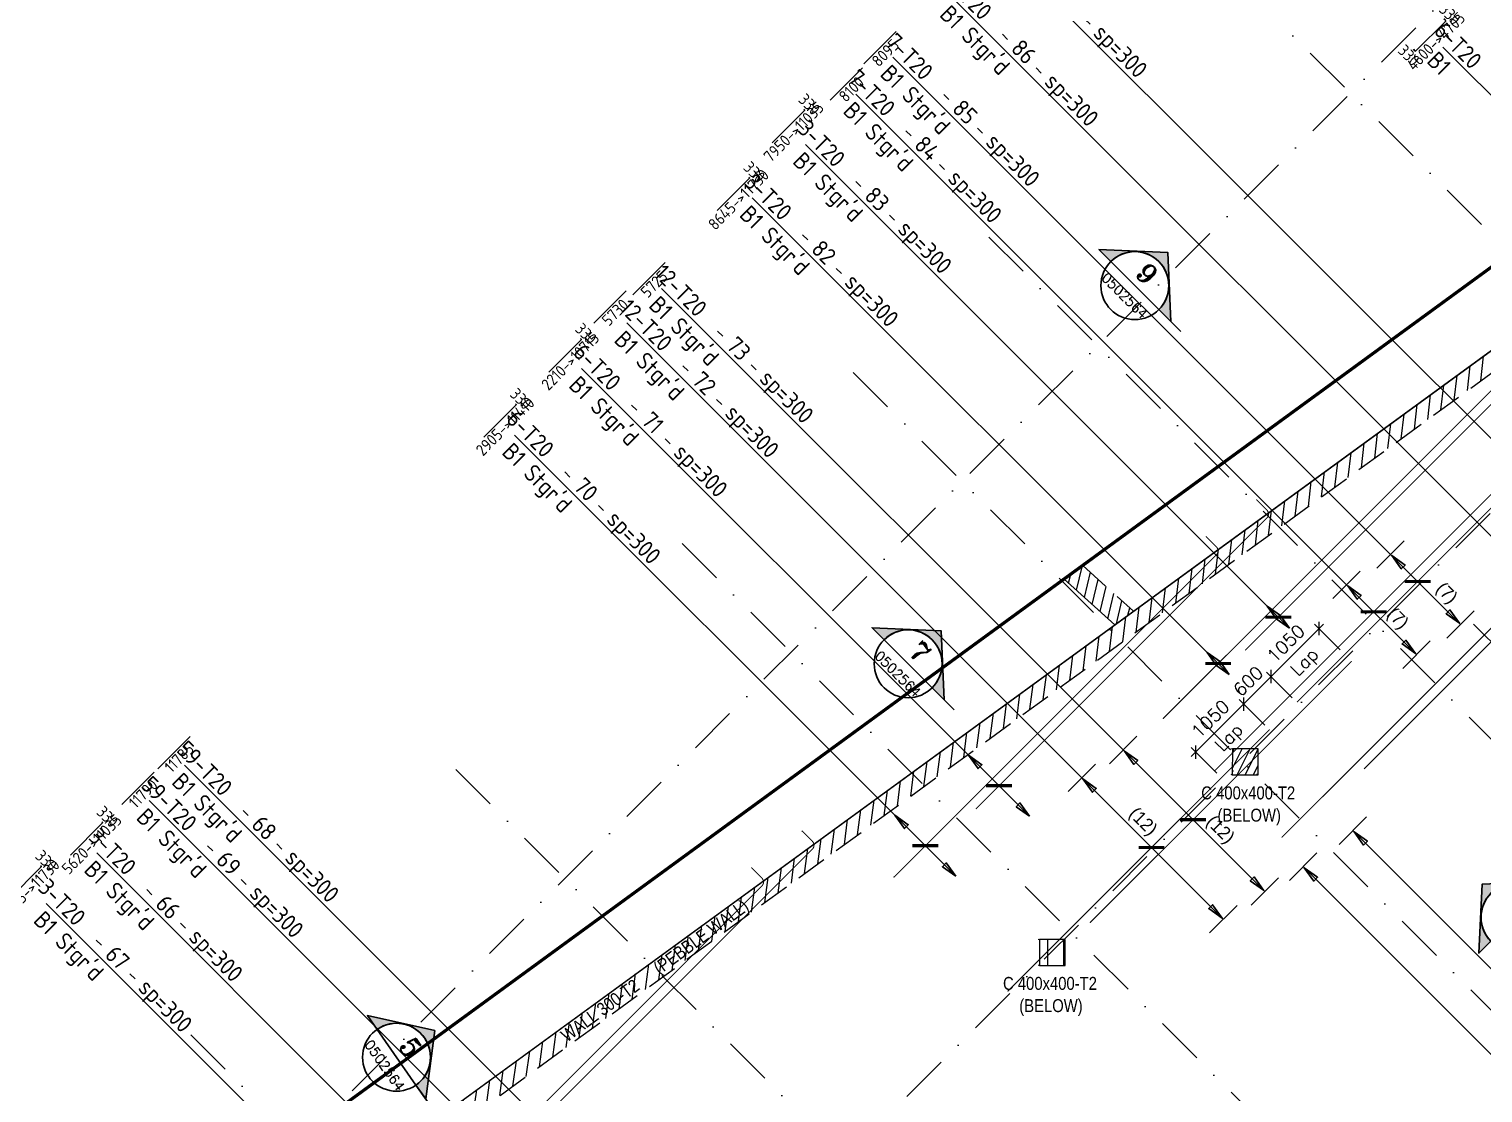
# Model space of a CAD drawing. Extents: x 660761725 to 1323371458, y 2734871439 to 5470067957.
# Drawn here: x 661325178 to 661347656, y 2735068390 to 2735084846 of the extents above; entities that cross this region are included whole.
import ezdxf
from ezdxf.enums import TextEntityAlignment as Align

# ---------------------------------------------------------------- set-up
doc = ezdxf.new("R2010")
doc.units = 0
for name, pattern in [('AXES', [1.95, 1.2, -0.25, 0.25, -0.25]), ('CENTER2', [28.575000000000003, 19.05, -3.175, 3.175, -3.175]), ('Hidden', [714.375, 476.25, -238.125]), ('sbp_axis_short', [10, 5, -2.5, 0, -2.5])]:
    doc.linetypes.add(name, pattern=pattern)
doc.layers.add('A-DETL', color=5, linetype='Continuous', lineweight=9, true_color=0x0000ff)
for name, color, linetype, lineweight in [('A-FLOR-PATT', 7, 'Continuous', 15), ('A-ROOF', 7, 'Continuous', 15), ('A-WALL', 7, 'Continuous', 15), ('A-WALL-IDEN', 7, 'Continuous', 9), ('S-COLS-IDEN', 7, 'Continuous', 9), ('S-GRID', 7, 'Continuous', 9), ('S-MATCH LNE', 5, 'CENTER2', 40)]:
    doc.layers.add(name, color=color, linetype=linetype, lineweight=lineweight)
for name, color, linetype in [('S-AXIS', 20, 'AXES'), ('S-RBAR-T16', 201, 'Continuous'), ('S-RBAR-T20', 10, 'Continuous'), ('S-RDIMO', 8, 'Continuous'), ('S-RSYMB', 7, 'Continuous'), ('S-SCEL-INDT', 222, 'Continuous'), ('S-SIMPLETEXT', 7, 'Continuous'), ('S-TXT', 3, 'Continuous')]:
    doc.layers.add(name, color=color, linetype=linetype)
doc.styles.add('Arial Narrow_1', font='ARIALN.TTF', dxfattribs={"height": 199.9999999999998})
doc.styles.add('ARMACAD', font='isocp.shx')
doc.styles.add('ROMANS', font='romans.shx')
doc.styles.add('ROMANT', font='romant')
doc.dimstyles.new('S-DIMI-100', dxfattribs={"dimscale": 100, "dimtxt": 2, "dimasz": 1.5, "dimexe": 1, "dimexo": 1, "dimgap": 1, "dimtad": 1, "dimdec": 0, "dimzin": 12, "dimdsep": 46, "dimtxsty": 'ROMANS', "dimblk": 'ARCHTICK', "dimcen": 0.09, "dimdle": 1, "dimclrd": 8, "dimclre": 8, "dimclrt": 4, "dimadec": 0, "dimazin": 3, "dimtfac": 1, "dimtdec": 0, "dimtix": 1, "dimtmove": 1, "dimatfit": 3, "dimtolj": 1, "dimtzin": 0, "dimarcsym": 0})
pattern_1 = [(74.99999999999999, (0, 0), (-153.3407249233896, 41.08752341002518), [])]

# ---------------------------------------------------------------- blocks, each defined once
blk = doc.blocks.new('I am… All Range.')
at = {"layer": 'S-GRID', "color": 8, "linetype": 'sbp_axis_short', "lineweight": 13, "ltscale": 150}
for p, q in [((662613679.1571203, 2734523360.248725), (662679782.7279356, 2734589463.81954)), ((662618010.1861551, 2734519029.21969), (662684113.7569702, 2734585132.790505)), ((662668795.4927062, 2734581840.855805), (662691337.8698875, 2734559298.478624)), ((662664888.7277402, 2734577934.090839), (662687431.1831487, 2734555391.635431)), ((662662792.38458, 2734575837.747679), (662685335.3221155, 2734553295.930852)), ((662660147.2208296, 2734573192.583929), (662682689.8586049, 2734550649.946153)), ((662656650.5753036, 2734569695.938403), (662679193.2130787, 2734547153.300627)), ((662652549.4973798, 2734565594.860479), (662675093.4908426, 2734543051.956323))]:
    blk.add_line(p, q, dxfattribs=at)
blk = doc.blocks.new('*U1143')
at = {"layer": 'S-SCEL-INDT'}
h = blk.add_hatch(color=256, dxfattribs=at)
edge = h.paths.add_edge_path()
edge.add_line((7.000001906104444, 2.263283386128023e-05), (10.50000190576247, 3.394924715394154e-05))
edge.add_line((10.50000190576247, 3.394924715394154e-05), (-2.921335544670001e-05, 9.624999999075953))
edge.add_line((-2.921335544670001e-05, 9.624999999075953), (-10.49999809220753, -3.394923260202631e-05))
edge.add_line((-10.49999809220753, -3.394923260202631e-05), (-6.999998092549504, -2.263281203340739e-05))
edge.add_arc((1.90677747013979e-06, 1.091277068709939e-11), 6.999999999363562, 0.00018525217620890544, 180.0001852521762, ccw=False)
at = {"layer": 'S-SCEL-INDT', "color": 2, "linetype": 'Continuous'}
blk.add_line((-6.999999999228748, 4.272327350918204e-05), (6.999999999228748, -4.272327350918204e-05), dxfattribs=at)
at = {"layer": 'S-SCEL-INDT'}
blk.add_line((13.40845287412958, 4.901550710201263e-05), (7.000001906104444, 2.263283386128023e-05), dxfattribs=at)
blk.add_lwpolyline([(7.000001906104444, 2.263283386128023e-05), (10.50000190576247, 3.394924715394154e-05), (-2.921335544670001e-05, 9.624999999075953), (-10.49999809220753, -3.394923260202631e-05), (-6.999998092549504, -2.263281203340739e-05, -0.9999999999999999)], format="xyb", close=True, dxfattribs=at)
for centre, radius in [((0, 0), 6.999999999370188), ((0, -1.906788384076208e-06), 6.99999999936)]:
    blk.add_circle(centre, radius, dxfattribs=at)
at = {"layer": 'S-SCEL-INDT', "linetype": 'Continuous', "style": 'ROMANT', "flags": 8}
for rotation, p in [(359.9998251523294, (-9.533905540592968e-07, 3.499999999687137)), (0.0001748476705820678, (9.533905540592968e-07, 3.499943417606119))]:
    blk.add_attdef('01', text='', height=4, rotation=rotation, dxfattribs=at).set_placement(p, align=Align.MIDDLE_CENTER)
at = {"layer": 'S-SCEL-INDT', "color": 3, "linetype": 'Continuous', "style": 'ROMANS', "flags": 8}
for rotation, p in [(359.9998251523294, (0, -2.974065839854546)), (0.0001748476705820678, (0, -2.97412474701559))]:
    blk.add_attdef('-', text='', height=2, rotation=rotation, dxfattribs=at).set_placement(p, align=Align.MIDDLE_CENTER)
blk = doc.blocks.new('*U1141')
at = {"layer": 'S-SCEL-INDT'}
blk.add_line((-1.598034076772778e-05, -9.017526509425661), (-4.236298395894313e-05, 0), dxfattribs=at)
blk.add_lwpolyline([(-1.598034251388655e-05, -9.017526509426535), (-2.729673832266011e-05, -5.517526509764139), (8.74998401881464, -9.017498218424205), (-1.598034251388655e-05, -9.017526509426535)], dxfattribs=at)
blk.add_solid([(8.749984018815223, -9.017498218424496), (-1.598034076772778e-05, -9.017526509423043), (4.374978361036412, -7.267512364094754), (-2.729674239717861e-05, -5.517526509763265)], dxfattribs=at)
blk = doc.blocks.new('I am… Limitless.')
at = {"layer": 'S-SCEL-INDT', "xscale": 75.00000000000088, "yscale": 75.00000000000088, "zscale": 75.00000000000088, "rotation": 45.05050549450826}
blk.add_blockref('*U1141', (662385171.0193509, 2734571946.78898), dxfattribs=at)
at = {"layer": 'S-TXT', "color": 134}
ref = blk.add_blockref('*U1143', (662379935.8578038, 2734577182.791671), dxfattribs=dict(at, xscale=75.00000000000004, yscale=75.00000000000004, zscale=75.00000000000004, rotation=314.9998012006552))
ref.add_attrib('-', '0502564', dxfattribs={"layer": 'S-SCEL-INDT', "color": 3, "linetype": 'Continuous', "height": 150, "rotation": 314.9999734367988, "style": 'ROMANS'}).set_placement((662379778.1304733, 2734577025.065435), align=Align.MIDDLE_CENTER)
ref.add_attrib('01', '9', dxfattribs={"layer": 'S-SCEL-INDT', "linetype": 'Continuous', "height": 300.0000000000001, "rotation": 314.9999734367988, "style": 'ROMANT'}).set_placement((662380121.4710279, 2734577368.403505), align=Align.MIDDLE_CENTER)
ref = blk.add_blockref('*U1143', (662376430.3673108, 2734571333.420897), dxfattribs=dict(at, xscale=75.00000000000004, yscale=75.00000000000004, zscale=75.00000000000004, rotation=314.9491280640432))
ref.add_attrib('-', '0502564', dxfattribs={"layer": 'S-SCEL-INDT', "color": 3, "linetype": 'Continuous', "height": 150, "rotation": 314.949299896813, "style": 'ROMANS'}).set_placement((662376272.5005469, 2734571175.834219), align=Align.MIDDLE_CENTER)
ref.add_attrib('01', '7', dxfattribs={"layer": 'S-SCEL-INDT', "linetype": 'Continuous', "height": 300.0000000000001, "rotation": 314.949299896813, "style": 'ROMANT'}).set_placement((662376616.14462, 2734571518.8685), align=Align.MIDDLE_CENTER)
ref = blk.add_blockref('*U1143', (662385813.3527745, 2734567411.659418), dxfattribs=dict(at, xscale=75.00000000000001, yscale=75.00000000000001, zscale=75.00000000000001, rotation=44.94966640259396))
ref.add_attrib('-', '0502564', dxfattribs={"layer": 'S-SCEL-INDT', "color": 3, "linetype": 'Continuous', "height": 150, "rotation": 44.94984142316793, "style": 'ROMANS'}).set_placement((662385970.940936, 2734567253.794135), align=Align.MIDDLE_CENTER)
ref.add_attrib('01', '6', dxfattribs={"layer": 'S-SCEL-INDT', "linetype": 'Continuous', "height": 300.0000000000001, "rotation": 44.94984142316793, "style": 'ROMANT'}).set_placement((662385627.9034256, 2734567597.434984), align=Align.MIDDLE_CENTER)
ref = blk.add_blockref('*U1143', (662368520.6147155, 2734565246.78983), dxfattribs=dict(at, xscale=75.00000000000003, yscale=75.00000000000003, zscale=75.00000000000003, rotation=304.9491279412351))
ref.add_attrib('-', '0502564', dxfattribs={"layer": 'S-SCEL-INDT', "color": 3, "linetype": 'Continuous', "height": 150, "rotation": 304.9492993235597, "style": 'ROMANS'}).set_placement((662368337.7816628, 2734565119.010525), align=Align.MIDDLE_CENTER)
ref.add_attrib('01', '5', dxfattribs={"layer": 'S-SCEL-INDT', "linetype": 'Continuous', "height": 300.0000000000001, "rotation": 304.9492993235597, "style": 'ROMANT'}).set_placement((662368735.7722884, 2734565397.160176), align=Align.MIDDLE_CENTER)
blk = doc.blocks.new('I am… Atomic.')
at = {"layer": 'A-FLOR-PATT', "transparency": 33554600}
h = blk.add_hatch(dxfattribs=at)
h.set_pattern_fill('ANSI31', color=8, scale=50, angle=30, style=0)
h.set_pattern_definition(pattern_1)
edge = h.paths.add_edge_path()
edge.add_line((662389967.6433319, 2734579123.010657), (662390007.8012236, 2734579503.468677))
edge.add_line((662342114.705975, 2734544592.546931), (662390007.8012234, 2734579503.468677))
edge.add_line((662363195.8073889, 2734559608.047176), (662389967.7690635, 2734579123.040917))
edge.add_line((662362417.6524743, 2734559040.823584), (662363719.8899552, 2734559990.06879))
edge.add_line((662346720.4841449, 2734547598.623516), (662362783.6519626, 2734559307.613063))
edge.add_line((662345821.5310795, 2734546943.346041), (662347578.010761, 2734548223.703842))
edge.add_line((662342292.6126368, 2734544370.997322), (662346307.4227723, 2734547297.529027))
edge.add_line((662325865.2845687, 2734528370.671522), (662342114.6925843, 2734544592.5523))
edge.add_line((662340490.7204528, 2734542572.157625), (662342149.9785906, 2734544228.604904))
edge.add_line((662339422.0417168, 2734541505.28928), (662341320.3495216, 2734543400.381265))
edge.add_line((662336597.6306283, 2734538685.662872), (662340136.8031961, 2734542218.839921))
edge.add_line((662332705.8949801, 2734534800.520002), (662336243.7133716, 2734538332.345168))
edge.add_line((662332253.0745114, 2734534348.466631), (662332782.9359009, 2734534877.430412))
edge.add_line((662326312.3910785, 2734528417.846987), (662332351.9776915, 2734534447.202265))
edge.add_line((662325865.2845687, 2734528370.671522), (662326312.3910785, 2734528417.846987))
h = blk.add_hatch(dxfattribs=at)
h.set_pattern_fill('ANSI31', color=8, scale=50, angle=30, style=0)
h.set_pattern_definition(pattern_1)
edge = h.paths.add_edge_path()
edge.add_line((662389967.6433319, 2734579123.010657), (662390007.8012236, 2734579503.468677))
edge.add_line((662390178.8400514, 2734578972.951882), (662393574.2351673, 2734576558.543434))
edge.add_line((662390389.9110394, 2734578822.862847), (662389967.7690635, 2734579123.040917))
edge.add_line((662401600.1085552, 2734571260.373601), (662390007.8012234, 2734579503.468677))
edge.add_line((662401045.2346829, 2734570742.112331), (662400996.5411683, 2734571280.666277))
edge.add_line((662400996.5411683, 2734571280.666277), (662391834.41239, 2734577795.702194))
edge.add_line((662401631.7932035, 2734570909.939), (662401600.1085552, 2734571260.373601))
edge.add_line((662398386.0115408, 2734568087.393885), (662401045.2346829, 2734570742.112331))
edge.add_line((662378065.801715, 2734545768.423274), (662383150.2610395, 2734551353.010825))
edge.add_line((662383150.2610395, 2734551353.010825), (662388234.7203641, 2734556937.598375))
edge.add_line((662388234.7203641, 2734556937.598375), (662393319.1796887, 2734562522.185926))
edge.add_line((662393319.1796887, 2734562522.185926), (662398403.6390133, 2734568106.773477))
edge.add_line((662377177.0145457, 2734544792.211362), (662378389.7704264, 2734546124.258873))
edge.add_line((662345219.5168241, 2734509691.243385), (662350637.7770958, 2734515642.46591))
edge.add_line((662350637.7770958, 2734515642.46591), (662356056.0373675, 2734521593.688435))
edge.add_line((662356056.0373675, 2734521593.688435), (662361474.2976393, 2734527544.91096))
edge.add_line((662361474.2976393, 2734527544.91096), (662366892.5579109, 2734533496.133485))
edge.add_line((662366892.5579109, 2734533496.133485), (662372310.8181826, 2734539447.35601))
edge.add_line((662372310.8181826, 2734539447.35601), (662377729.0784543, 2734545398.578536))
edge.add_line((662345267.5598451, 2734509156.384884), (662400082.3408674, 2734569362.972085))
edge.add_line((662401418.6805061, 2734570690.601139), (662400941.3227103, 2734570214.051982))
edge.add_line((662400082.3408674, 2734569362.972085), (662401631.7932035, 2734570909.939))
h = blk.add_hatch(dxfattribs=at)
h.set_pattern_fill('ANSI31', color=8, scale=50, angle=30, style=0)
h.set_pattern_definition(pattern_1)
h.paths.add_polyline_path([(662379129.8428366, 2734572854.771638), (662378841.1105785, 2734572643.884321), (662379625.867961, 2734571935.721013), (662379914.8579589, 2734572146.375746)])
h.paths.add_polyline_path([(662407967.0689715, 2734567385.984937), (662407536.2223183, 2734567816.83159), (662398987.1276885, 2734559064.274018), (662393889.4056096, 2734562560.874372), (662393685.5193458, 2734562336.933021), (662399210.0475222, 2734558547.58027)])
h = blk.add_hatch(dxfattribs=at)
h.set_pattern_fill('ANSI31', color=8, scale=50, angle=30, style=0)
h.set_pattern_definition(pattern_1)
h.paths.add_polyline_path([(662381442.8641039, 2734569616.575857), (662381842.4606918, 2734569616.567864), (662381842.791717, 2734570016.503155), (662381443.1951292, 2734570016.511147)])
h = blk.add_hatch(dxfattribs=at)
h.set_pattern_fill('ANSI31', color=8, scale=50, angle=30, style=0)
h.set_pattern_definition(pattern_1)
edge = h.paths.add_edge_path()
edge.add_line((662345468.2720397, 2734510142.524049), (662345661.1307589, 2734509588.669044))
edge.add_line((662345219.5168241, 2734509691.243385), (662350637.7770958, 2734515642.46591))
edge.add_line((662350637.7770958, 2734515642.46591), (662356056.0373675, 2734521593.688435))
edge.add_line((662356056.0373675, 2734521593.688435), (662361474.2976393, 2734527544.91096))
edge.add_line((662361474.2976393, 2734527544.91096), (662366892.5579109, 2734533496.133485))
edge.add_line((662366892.5579109, 2734533496.133485), (662372310.8181826, 2734539447.35601))
edge.add_line((662372310.8181826, 2734539447.35601), (662377729.0784543, 2734545398.578536))
edge.add_line((662345267.5598451, 2734509156.384884), (662400082.3408674, 2734569362.972085))
h = blk.add_hatch(dxfattribs=at)
h.set_pattern_fill('ANSI31', color=8, scale=50, angle=30, style=0)
h.set_pattern_definition(pattern_1)
h.paths.add_polyline_path([(662378460.1288279, 2734567065.823874), (662378459.7978027, 2734566665.888583), (662378859.3943906, 2734566665.880591), (662378859.7254158, 2734567065.815882)])
at = {"layer": 'A-DETL', "color": 8, "linetype": 'Hidden', "lineweight": 9}
for p, q in [((662363195.8073889, 2734559608.047176), (662389967.7690635, 2734579123.040917)), ((662381422.2493757, 2734570024.903233), (662381443.1951292, 2734570016.511147)), ((662381443.1951292, 2734570016.511147), (662381442.8641039, 2734569616.575857)), ((662381842.791717, 2734570016.503155), (662381443.1951292, 2734570016.511147)), ((662381822.6531885, 2734570024.57182), (662381842.6680161, 2734570016.552717)), ((662381842.4606918, 2734569616.567864), (662381842.791717, 2734570016.503155)), ((662381422.2413744, 2734569624.83852), (662381442.8641039, 2734569616.575857)), ((662381442.8641039, 2734569616.575857), (662381842.4606918, 2734569616.567864)), ((662381842.3369907, 2734569616.617426), (662381822.6451871, 2734569624.507107)), ((662378439.1819066, 2734567074.216427), (662378460.1288279, 2734567065.823874)), ((662378460.1288279, 2734567065.823874), (662378459.7978027, 2734566665.888583)), ((662378859.7254158, 2734567065.815882), (662378460.1288279, 2734567065.823874)), ((662378839.5857193, 2734567073.885015), (662378859.6017148, 2734567065.865444)), ((662378859.3943906, 2734566665.880591), (662378859.7254158, 2734567065.815882)), ((662378439.1739053, 2734566674.151714), (662378459.7978027, 2734566665.888583)), ((662378459.7978027, 2734566665.888583), (662378859.3943906, 2734566665.880591)), ((662378859.2706895, 2734566665.930153), (662378839.577718, 2734566673.820302))]:
    blk.add_line(p, q, dxfattribs=at)
blk.add_lwpolyline([(662379129.8428367, 2734572854.771638), (662379916.0189761, 2734572145.328047)], dxfattribs=at)
at = {"layer": 'A-ROOF', "color": 8, "lineweight": 13}
blk.add_line((662389680.6962347, 2734579264.969228), (662342118.9841868, 2734544586.677794), dxfattribs=at)
blk.add_lwpolyline([(662378841.1105785, 2734572643.884321), (662379627.0622216, 2734571934.643315)], dxfattribs=at)
at = {"layer": 'A-WALL', "color": 8, "lineweight": 13}
blk.add_line((662342114.705975, 2734544592.546931), (662390007.8012234, 2734579503.468677), dxfattribs=at)
at = {"layer": 'S-MATCH LNE', "ltscale": 50, "const_width": 50}
blk.add_lwpolyline([(662361713.0110677, 2734560133.682059), (662392634.5624754, 2734582718.491432)], dxfattribs=at)
at = {"layer": 'A-WALL-IDEN', "color": 8, "char_height": 199.9999999999998, "attachment_point": 1, "rotation": 36.14403968270574, "style": 'Arial Narrow_1'}
for s, insert, width in [('(PEBBLE WALL)', (662372469.3055375, 2734566678.929477), 2172.573124999998), ('WALL 300-T2', (662371038.5689262, 2734565633.932956), 1771.729374999998)]:
    blk.add_mtext(s, dxfattribs=dict(at, insert=insert, width=width))
at = {"layer": 'S-COLS-IDEN', "color": 8, "char_height": 199.9999999999998, "attachment_point": 1, "style": 'Arial Narrow_1'}
for s, insert, width in [('C 400x400-T2', (662380962.8355833, 2734569435.807543), 1819.830624999998), ('(BELOW)', (662381214.18975, 2734569091.84921), 1218.564999999999), ('C 400x400-T2', (662377897.7280073, 2734566489.223883), 1819.830624999998), ('(BELOW)', (662378149.082174, 2734566145.265549), 1218.564999999999)]:
    blk.add_mtext(s, dxfattribs=dict(at, insert=insert, width=width))
blk = doc.blocks.new('_ARCHTICK')
at = {"color": 0, "linetype": 'ByBlock', "const_width": 0.15}
blk.add_lwpolyline([(-0.5, -0.5), (0.5, 0.5)], dxfattribs=at)
blk = doc.blocks.new('*D187')
at = {"layer": 'S-RBAR-T16', "color": 8, "lineweight": -2, "transparency": 16777216}
for p, q in [((661345193.4415978, 2735075642.791942), (661344309.5578977, 2735074758.908689)), ((661345449.8184289, 2735075244.993589), (661345052.0202414, 2735075642.791978)), ((661344707.3563089, 2735074502.531469), (661344309.5579334, 2735074900.330046))]:
    blk.add_line(p, q, dxfattribs=at)
at = {"layer": 'S-RBAR-T16', "color": 8, "lineweight": -2, "transparency": 16777216, "xscale": 150, "yscale": 150, "zscale": 150}
for p, rotation in [((661345122.7309016, 2735075572.081282), 44.99998551098074), ((661344380.2685937, 2735074829.619349), 224.9999855109808)]:
    blk.add_blockref('_ARCHTICK', p, dxfattribs=dict(at, rotation=rotation))
at = {"layer": 'S-RBAR-T16', "color": 4, "transparency": 16777216, "char_height": 200, "attachment_point": 5, "rotation": 44.999985510980764, "style": 'ROMANS'}
for s, insert in [('\\A1;1050', (661344610.0784272, 2735075342.271708)), ('\\A1;Lap', (661344916.4912882, 2735075035.858691))]:
    blk.add_mtext(s, dxfattribs=dict(at, insert=insert))
blk = doc.blocks.new('*D188')
at = {"layer": 'S-RBAR-T16', "color": 8, "lineweight": -2, "transparency": 16777216}
for p, q in [((661344026.7154104, 2735074476.065752), (661343142.83171, 2735073592.182499)), ((661344283.0922412, 2735074078.2674), (661343885.2940542, 2735074476.065788)), ((661343540.6301211, 2735073335.805279), (661343142.8317457, 2735073733.603855))]:
    blk.add_line(p, q, dxfattribs=at)
at = {"layer": 'S-RBAR-T16', "color": 8, "lineweight": -2, "transparency": 16777216, "xscale": 150, "yscale": 150, "zscale": 150}
for p, rotation in [((661343956.0047144, 2735074405.355092), 44.99998551098074), ((661343213.542406, 2735073662.893159), 224.9999855109808)]:
    blk.add_blockref('_ARCHTICK', p, dxfattribs=dict(at, rotation=rotation))
at = {"layer": 'S-RBAR-T16', "color": 4, "transparency": 16777216, "char_height": 200, "attachment_point": 5, "rotation": 44.999985510980764, "style": 'ROMANS'}
for s, insert in [('\\A1;1050', (661343443.35224, 2735074175.545518)), ('\\A1;Lap', (661343749.765101, 2735073869.132501))]:
    blk.add_mtext(s, dxfattribs=dict(at, insert=insert))
blk = doc.blocks.new('*D189')
at = {"layer": 'S-RBAR-T16', "color": 8, "lineweight": -2, "transparency": 16777216}
for p, q in [((661344380.2687012, 2735074829.619242), (661343956.0045255, 2735074405.355281)), ((661344707.3563089, 2735074502.531469), (661344309.558041, 2735074900.329938)), ((661344380.2687012, 2735074829.619242), (661344486.3347453, 2735074935.685232)), ((661343956.0045255, 2735074405.355281), (661343849.9384815, 2735074299.28929)), ((661344283.0922412, 2735074078.2674), (661343885.2938653, 2735074476.065977))]:
    blk.add_line(p, q, dxfattribs=at)
at = {"layer": 'S-RBAR-T16', "color": 8, "lineweight": -2, "transparency": 16777216, "xscale": 150, "yscale": 150, "zscale": 150}
for p, rotation in [((661344380.2687012, 2735074829.619242), 224.9999855109808), ((661343956.0045255, 2735074405.355281), 44.99998551098076)]:
    blk.add_blockref('_ARCHTICK', p, dxfattribs=dict(at, rotation=rotation))
at = {"layer": 'S-RBAR-T16', "color": 4, "transparency": 16777216, "insert": (661344026.715293, 2735074758.908653), "char_height": 200, "attachment_point": 5, "rotation": 44.999985510980764, "style": 'ROMANS'}
blk.add_mtext('\\A1;600', dxfattribs=at)
blk = doc.blocks.new('cadf_10')
at = {"color": 1}
for p, q in [((-4.158496580606208, 1.201089783226742), (-5.644468778018359, 1.201089783226742)), ((4.158496580606207, 1.201089783226742), (5.644468778018359, 1.201089783226742))]:
    blk.add_line(p, q, dxfattribs=at)
at = {"style": 'ARMACAD'}
for tag, p in [('$COM1', (-10.93526643674234, 2.542619974829577)), ('$COM2', (-9.757982686735758, -5.302973364669228))]:
    blk.add_attdef(tag, text='', height=3.5, dxfattribs=at).set_placement(p, align=Align.BOTTOM_RIGHT)
at = {"color": 1, "style": 'ARMACAD'}
blk.add_attdef('$NUM', text='', height=3.5, dxfattribs=at).set_placement((0, 0), align=Align.CENTER)
blk = doc.blocks.new('*U449', base_point=(661327456.4909757, 2735073619.332824))
at = {"layer": 'S-RSYMB'}
blk.add_lwpolyline([(661327220.0154414, 2735073360.923138), (661327718.3778741, 2735073859.285543, 0.4142135623730951), (661327718.3778744, 2735073867.192417), (661327707.8277807, 2735073877.742511)], format="xyb", dxfattribs=at)
at = {"layer": 'S-RSYMB', "style": 'ARMACAD'}
for tag, rotation, p in [('D1', 314.9999984353111, (661327794.4201096, 2735073953.784741)), ('D0', 44.99999841536145, (661327550.5139353, 2735073528.787058))]:
    blk.add_attdef(tag, text='', height=180, rotation=rotation, dxfattribs=at).set_placement(p, align=Align.MIDDLE_CENTER)
blk = doc.blocks.new('*U450', base_point=(661326360.0349956, 2735072522.876908))
at = {"layer": 'S-RSYMB'}
blk.add_lwpolyline([(661326123.147191, 2735072264.968779), (661326621.6072887, 2735072763.428849, 0.4142135623730951), (661326621.607289, 2735072770.864154), (661326611.6864058, 2735072780.785038)], format="xyb", dxfattribs=at)
at = {"layer": 'S-RSYMB', "style": 'ARMACAD'}
for tag, rotation, p in [('D1', 314.9999984353111, (661326697.9641294, 2735072857.141874)), ('D0', 44.99999841715061, (661326453.6945175, 2735072432.881532))]:
    blk.add_attdef(tag, text='', height=180, rotation=rotation, dxfattribs=at).set_placement(p, align=Align.MIDDLE_CENTER)
blk = doc.blocks.new('*U451', base_point=(661328904.602738, 2735075067.444501))
at = {"layer": 'S-RSYMB'}
blk.add_lwpolyline([(661328904.602738, 2735074817.444515), (661329404.602738, 2735075317.444488)], dxfattribs=at)
at = {"layer": 'S-RSYMB', "style": 'ARMACAD'}
blk.add_attdef('D0', text='', height=180, rotation=44.99999841451582, dxfattribs=at).set_placement((661329235.9200156, 2735074986.127219), align=Align.MIDDLE_CENTER)
blk = doc.blocks.new('*U452', base_point=(661327380.3475436, 2735073543.189397))
at = {"layer": 'S-RSYMB'}
blk.add_lwpolyline([(661327380.3475436, 2735073293.189411), (661327880.3475436, 2735073793.189383)], dxfattribs=at)
at = {"layer": 'S-RSYMB', "style": 'ARMACAD'}
blk.add_attdef('D0', text='', height=180, rotation=44.99999841043117, dxfattribs=at).set_placement((661327711.6648211, 2735073461.872115), align=Align.MIDDLE_CENTER)
blk = doc.blocks.new('CADF_02')
at = {"color": 0}
blk.add_lwpolyline([(0, 0), (2.5, -0.4166666679084301), (2.5, 0.4166666679084301)], close=True, dxfattribs=at)
blk = doc.blocks.new('cadf_04')
at = {"color": 8, "const_width": 0.5000000000000002}
blk.add_lwpolyline([(1.414213560521603, 1.414213564246893), (-1.414213556796312, -1.414213556796312)], dxfattribs=at)
blk = doc.blocks.new('*U453', base_point=(661332596.3563731, 2735078759.19792))
at = {"layer": 'S-RSYMB'}
blk.add_lwpolyline([(661332359.6518552, 2735078501.066809), (661332858.0685331, 2735078999.483459, 0.4142135623730951), (661332858.0685333, 2735079007.128414), (661332847.8679163, 2735079017.329031)], format="xyb", dxfattribs=at)
at = {"layer": 'S-RSYMB', "style": 'ARMACAD'}
for tag, rotation, p in [('D1', 314.9999984353111, (661332934.285507, 2735079093.546)), ('D0', 44.99999841123266, (661332690.1774718, 2735078668.957851))]:
    blk.add_attdef(tag, text='', height=180, rotation=rotation, dxfattribs=at).set_placement(p, align=Align.MIDDLE_CENTER)
blk = doc.blocks.new('*U454', base_point=(661333759.2767595, 2735079922.118238))
at = {"layer": 'S-RSYMB'}
blk.add_lwpolyline([(661333523.0088696, 2735079663.455937), (661334021.3221123, 2735080161.769153, 0.4142135623730951), (661334021.3221126, 2735080169.913537), (661334010.4551101, 2735080180.78054)], format="xyb", dxfattribs=at)
at = {"layer": 'S-RSYMB', "style": 'ARMACAD'}
for tag, rotation, p in [('D1', 314.9999984353111, (661334097.2058934, 2735080256.664316)), ('D0', 44.99999841491614, (661333853.4827685, 2735079831.295263))]:
    blk.add_attdef(tag, text='', height=180, rotation=rotation, dxfattribs=at).set_placement(p, align=Align.MIDDLE_CENTER)
blk = doc.blocks.new('cadf_03')
at = {"color": 8}
blk.add_lwpolyline([(-3.725290298461914e-09, 2.99999999627471), (3.725290298461914e-09, -3.000000007450581)], dxfattribs=at)
blk.add_blockref('CADF_02', (0.2513523101806641, 0), dxfattribs=at)
blk = doc.blocks.new('*U455', base_point=(661334694.8854707, 2735080857.726895))
at = {"layer": 'S-RSYMB'}
blk.add_lwpolyline([(661334694.8854707, 2735080607.726909), (661335194.8854707, 2735081107.726881)], dxfattribs=at)
at = {"layer": 'S-RSYMB', "style": 'ARMACAD'}
blk.add_attdef('D0', text='', height=180, rotation=44.99999841109491, dxfattribs=at).set_placement((661335026.2027483, 2735080776.409613), align=Align.MIDDLE_CENTER)
blk = doc.blocks.new('*U456', base_point=(661335464.3453314, 2735081627.18671))
at = {"layer": 'S-RSYMB'}
blk.add_lwpolyline([(661335464.3453314, 2735081377.186724), (661335964.3453314, 2735081877.186697)], dxfattribs=at)
at = {"layer": 'S-RSYMB', "style": 'ARMACAD'}
blk.add_attdef('D0', text='', height=180, rotation=44.99999841444146, dxfattribs=at).set_placement((661335795.662609, 2735081545.869428), align=Align.MIDDLE_CENTER)
blk = doc.blocks.new('*U465', base_point=(661336269.5057944, 2735082432.347126))
at = {"layer": 'S-RSYMB'}
blk.add_lwpolyline([(661336032.6175113, 2735082174.439579), (661336531.0777223, 2735082672.899762, 0.4142135623730951), (661336531.0777225, 2735082680.33452), (661336521.1575698, 2735082690.254673)], format="xyb", dxfattribs=at)
at = {"layer": 'S-RSYMB', "style": 'ARMACAD'}
for tag, rotation, p in [('D1', 314.9999984353111, (661336607.4349283, 2735082766.611875)), ('D0', 44.99999841062436, (661336363.1648943, 2735082342.352388))]:
    blk.add_attdef(tag, text='', height=180, rotation=rotation, dxfattribs=at).set_placement(p, align=Align.MIDDLE_CENTER)
blk = doc.blocks.new('*U466', base_point=(661337980.848724, 2735084143.689955))
at = {"layer": 'S-RSYMB'}
blk.add_lwpolyline([(661337744.3726486, 2735083885.280927), (661338242.7352095, 2735084383.64346, 0.4142135623730951), (661338242.7352097, 2735084391.549715), (661338232.1859419, 2735084402.098983)], format="xyb", dxfattribs=at)
at = {"layer": 'S-RSYMB', "style": 'ARMACAD'}
for tag, rotation, p in [('D1', 314.9999984353111, (661338318.7778579, 2735084478.141627)), ('D0', 44.99999841681076, (661338074.8712066, 2735084053.144911))]:
    blk.add_attdef(tag, text='', height=180, rotation=rotation, dxfattribs=at).set_placement(p, align=Align.MIDDLE_CENTER)
blk = doc.blocks.new('*U467', base_point=(661337953.6112051, 2735084116.452437))
at = {"layer": 'S-RSYMB'}
blk.add_lwpolyline([(661337953.6112051, 2735083866.452451), (661338453.6112051, 2735084366.452424)], dxfattribs=at)
at = {"layer": 'S-RSYMB', "style": 'ARMACAD'}
blk.add_attdef('D0', text='', height=180, rotation=44.9999984104841, dxfattribs=at).set_placement((661338284.9284827, 2735084035.135155), align=Align.MIDDLE_CENTER)
blk = doc.blocks.new('*U468', base_point=(661338844.5455263, 2735085007.386706))
at = {"layer": 'S-RSYMB'}
blk.add_lwpolyline([(661338844.5455263, 2735084757.38672), (661339344.5455263, 2735085257.386693)], dxfattribs=at)
at = {"layer": 'S-RSYMB', "style": 'ARMACAD'}
blk.add_attdef('D0', text='', height=180, rotation=44.99999841643, dxfattribs=at).set_placement((661339175.8628038, 2735084926.069424), align=Align.MIDDLE_CENTER)
blk = doc.blocks.new('*U473', base_point=(661345971.3163588, 2735084502.444677))
at = {"layer": 'S-RSYMB'}
blk.add_lwpolyline([(661345743.2555641, 2735084279.468417), (661345766.6483091, 2735084256.075671, 0.4142135623730951), (661345784.1802373, 2735084256.07567), (661346239.6245826, 2735084711.51999, 0.4142135623730951), (661346239.6245831, 2735084729.051919), (661346216.2318381, 2735084752.444665)], format="xyb", dxfattribs=at)
at = {"layer": 'S-RSYMB', "style": 'ARMACAD'}
for tag, rotation, p in [('D2', 314.9999984353111, (661346309.2454927, 2735084822.065569)), ('D1', 44.99999841839149, (661346093.2196876, 2735084402.480548)), ('D0', 314.9999984353111, (661345673.6346545, 2735084186.454767))]:
    blk.add_attdef(tag, text='', height=180, rotation=rotation, dxfattribs=at).set_placement(p, align=Align.MIDDLE_CENTER)

msp = doc.modelspace()

# ---------------------------------------------------------------- linework, layer by layer
at = {"layer": 'S-RBAR-T20', "const_width": 16}
for points in [[(661343980.5973054, 2735075238.043392), (661350622.3686626, 2735081879.814382, 0.4142135623730951), (661350622.3686659, 2735082002.497409), (661350458.6734506, 2735082166.192633)], [(661342708.0916013, 2735074177.096725), (661349841.897219, 2735081310.901947, 0.4142135623730951), (661349841.8972223, 2735081433.584974), (661349678.2020069, 2735081597.280198)], [(661344544.8680757, 2735072340.320147), (661350286.2196134, 2735078081.671366, 0.4142135623730951), (661350286.2196168, 2735078204.354393), (661350122.5244014, 2735078368.049617)], [(661345817.3737799, 2735073401.266814), (661350391.9990963, 2735077975.891878, 0.4142135623730951), (661350391.9990996, 2735078098.574904), (661350228.3038843, 2735078262.270129)], [(661339816.8494146, 2735072783.710124), (661344316.0931675, 2735077282.953629, 0.4142135623730951), (661344316.0931709, 2735077405.636655), (661344152.3979554, 2735077569.33188)], [(661338544.3437102, 2735071722.763457), (661343535.6217217, 2735076714.041192, 0.4142135623730951), (661343535.6217251, 2735076836.724219), (661343371.9265097, 2735077000.419443)], [(661331270.8875194, 2735066142.695432), (661337288.4707639, 2735072160.278344, 0.4142135623730951), (661337288.4707673, 2735072282.961371), (661337124.7755519, 2735072446.656595)], [(661329998.3818148, 2735065081.748765), (661336507.9993145, 2735071591.365905, 0.4142135623730951), (661336507.9993179, 2735071714.048932), (661336344.3041025, 2735071877.744156)]]:
    msp.add_lwpolyline(points, format="xyb", dxfattribs=at)
for points in [[(661344782.4434056, 2735074436.197249), (661350506.0055444, 2735080159.759071)], [(661343509.9377012, 2735073375.250582), (661349237.8718216, 2735079103.184385)], [(661341579.1821957, 2735071021.377252), (661345626.3130487, 2735075068.507881)], [(661340306.6764911, 2735069960.430584), (661344358.179326, 2735074011.933194)]]:
    msp.add_lwpolyline(points, dxfattribs=at)
at = {"layer": 'S-RDIMO'}
for p, q in [((661351743.5674986, 2735079858.71659), (661347038.3312014, 2735084563.952865)), ((661344321.356979, 2735075921.034637), (661337181.1967305, 2735083061.195304)), ((661343392.2749052, 2735075203.511577), (661336357.8941364, 2735082237.892758)), ((661339703.39637, 2735073613.175845), (661333718.2868946, 2735079598.285671)), ((661338564.0747095, 2735072685.413213), (661332684.7447151, 2735078564.743552)), ((661347309.7571466, 2735075637.611577), (661346228.2092308, 2735076719.15955)), ((661346630.1901832, 2735075169.603617), (661345548.6422687, 2735076251.151591)), ((661344663.5885667, 2735075578.803031), (661344321.356979, 2735075921.034637)), ((661343734.5064921, 2735074861.279973), (661343392.2749053, 2735075203.511577)), ((661340646.3151236, 2735072670.257039), (661339703.39637, 2735073613.175845)), ((661344283.1357816, 2735071507.089109), (661342095.2736171, 2735073694.951396)), ((661343642.139088, 2735071077.651416), (661341454.2769215, 2735073265.513702)), ((661339506.9934639, 2735071742.494408), (661338564.0747097, 2735072685.413213)), ((661345645.4681294, 2735072447.591478), (661350982.6559876, 2735067110.403323)), ((661331396.428032, 2735066931.436269), (661326223.9326944, 2735072103.931909)), ((661344876.8442144, 2735071890.526569), (661350214.0320729, 2735066553.338414)), ((661330508.7129354, 2735066255.280186), (661325441.9970794, 2735071321.99634))]:
    msp.add_line(p, q, dxfattribs=at)
for points in [[(661349196.0966651, 2735077099.686932), (661340207.8928643, 2735086087.89126)], [(661348336.1297905, 2735076451.279069), (661339453.7054706, 2735085333.70391)], [(661346228.2092311, 2735076719.15955), (661338533.685369, 2735084413.683863)], [(661345548.6422687, 2735076251.151591), (661337959.897888, 2735083839.896415)], [(661342095.2736171, 2735073694.951396), (661334955.1133646, 2735080835.112069)], [(661341454.2769214, 2735073265.513702), (661334419.8961507, 2735080299.894886)], [(661333565.421874, 2735067475.201693), (661327580.3123909, 2735073460.311527)], [(661332911.9251359, 2735067033.263953), (661327032.5951421, 2735072912.594311)]]:
    msp.add_lwpolyline(points, dxfattribs=at)

# ---------------------------------------------------------------- block references
at = {"layer": 'S-AXIS'}
for name, p in [('I am… All Range.', (-1324871.764261603, 503695.4297404289)), ('I am… Atomic.', (-1037661.144730687, 503695.4297404289)), ('I am… Limitless.', (-1037661.144730687, 503695.4297404289))]:
    msp.add_blockref(name, p, dxfattribs=at)
at = {"layer": 'S-RDIMO'}
for name, p, xscale, yscale, zscale, rotation in [('cadf_03', (661346228.2092311, 2735076719.15955), 100, 100, 100, 314.9999984604789), ('cadf_04', (661346646.807509, 2735076300.56125), 100, 100, 100, 134.9999984641531), ('cadf_03', (661345548.6422687, 2735076251.151591), 100, 100, 100, 314.9999984212005), ('cadf_04', (661345967.2405457, 2735075832.553291), 99.99999999999999, 99.99999999999999, 99.99999999999999, 134.9999984148854), ('cadf_04', (661344492.4727726, 2735075749.918834), 99.99999999999996, 99.99999999999996, 99.99999999999996, 134.9999984632496), ('CADF_02', (661344321.356979, 2735075921.034637), 99.99999999999996, 99.99999999999996, 99.99999999999996, 314.9999984632495), ('cadf_03', (661347309.7571465, 2735075637.611577), 100, 100, 100, 134.9999984604789), ('CADF_02', (661344663.5885667, 2735075578.803031), 99.99999999999996, 99.99999999999996, 99.99999999999996, 134.9999984632496), ('cadf_03', (661346630.1901832, 2735075169.603617), 99.99999999999999, 99.99999999999999, 99.99999999999999, 134.9999984212005), ('cadf_04', (661343563.3906987, 2735075032.395775), 100, 100, 100, 134.9999986029541), ('CADF_02', (661343392.2749048, 2735075203.511577), 100, 100, 100, 314.9999984832073), ('CADF_02', (661343734.5064918, 2735074861.279972), 100, 100, 100, 134.9999985530597), ('cadf_03', (661342095.2736171, 2735073694.951396), 100, 100, 100, 314.9999983834445), ('CADF_02', (661339703.3963742, 2735073613.17584), 100, 100, 100, 314.9999984208807), ('cadf_04', (661340174.8557488, 2735073141.716439), 100, 100, 100, 134.9999983774187), ('cadf_03', (661341454.2769214, 2735073265.513702), 100, 100, 100, 314.9999984359505), ('CADF_02', (661338564.0747136, 2735072685.413208), 100, 100, 100, 314.9999984498554), ('CADF_02', (661340646.3151236, 2735072670.257039), 99.99999999999999, 99.99999999999999, 99.99999999999999, 134.9999984208807), ('cadf_04', (661343174.0149916, 2735072616.209962), 100, 100, 100, 134.9999983984299), ('cadf_03', (661345645.4681294, 2735072447.591478), 100, 100, 100, 314.9999984041698), ('cadf_04', (661339035.5340885, 2735072213.953808), 100, 100, 100, 134.9999984498554), ('cadf_04', (661342533.0182968, 2735072186.772267), 100, 100, 100, 134.9999984250241), ('cadf_03', (661344876.8442144, 2735071890.526569), 99.99999999999996, 99.99999999999996, 99.99999999999996, 314.9999984099286), ('CADF_02', (661339506.9934634, 2735071742.494408), 100, 100, 100, 134.9999984679646), ('cadf_03', (661344283.1357816, 2735071507.089109), 99.99999999999996, 99.99999999999996, 99.99999999999996, 134.9999983834445), ('cadf_03', (661343642.139088, 2735071077.651416), 100, 100, 100, 134.9999984359505)]:
    msp.add_blockref(name, p, dxfattribs=dict(at, xscale=xscale, yscale=yscale, zscale=zscale, rotation=rotation))
at = {"layer": 'S-RSYMB'}
for name, p, values in [('*U473', (661346808.6219571, 2735084756.599425, -1e-08), {'D0': '330', 'D1': '4600->4705', 'D2': '330'}), ('*U468', (661338086.3697832, 2735084559.671844), {'D0': '8095'}), ('*U467', (661337561.6098306, 2735083996.737307), {'D0': '8100'}), ('*U466', (661336905.6949905, 2735083347.198821, 1e-08), {'D0': '7950->11035', 'D1': '330'}), ('*U465', (661336053.6114255, 2735082299.045853, 1e-08), {'D0': '8645->11730', 'D1': '330'}), ('*U456', (661334511.2754239, 2735080983.444852), {'D0': '5725'}), ('*U455', (661333909.4310008, 2735080545.360319), {'D0': '5730'}), ('*U454', (661333452.0361967, 2735079799.700209, 1e-08), {'D0': '2210->10715', 'D1': '330'}), ('*U453', (661332445.2577684, 2735078791.954022, 1e-08), {'D0': '2905->11410', 'D1': '330'}), ('*U451', (661327168.3326181, 2735073655.866437), {'D0': '11785'}), ('*U452', (661326612.0063682, 2735073102.370828), {'D0': '11790'}), ('*U449', (661326053.5297107, 2735072327.810335, 1e-08), {'D0': '5620->11035', 'D1': '330'}), ('*U450', (661325105.137212, 2735071647.405725, 1e-08), {'D0': '6315->11730', 'D1': '330'})]:
    msp.add_blockref(name, p, dxfattribs=at).add_auto_attribs(values)
at = {"layer": 'S-SIMPLETEXT'}
ref = msp.add_blockref('cadf_10', (661341219.2461432, 2735085156.087437), dxfattribs=dict(at, xscale=74.99999998083516, yscale=75, zscale=75, rotation=314.9999983257133))
ref.add_attrib('$NUM', '87', dxfattribs={"color": 1, "height": 262.5, "rotation": 315, "style": 'ARMACAD', "flags": 2}).set_placement((661341219.2461432, 2735085156.087437), align=Align.CENTER)
ref.add_attrib('$COM1', '3-T20         sp=300', dxfattribs={"height": 262.5, "rotation": 315, "style": 'ARMACAD', "flags": 2}).set_placement((661342308.610138, 2735084066.723378), align=Align.RIGHT)
ref = msp.add_blockref('cadf_10', (661340465.0587494, 2735084401.900088), dxfattribs=dict(at, xscale=74.99999998083517, yscale=75, zscale=75, rotation=314.9999983257132))
ref.add_attrib('$NUM', '86', dxfattribs={"color": 1, "height": 262.5, "rotation": 315, "style": 'ARMACAD', "flags": 2}).set_placement((661340465.0587494, 2735084401.900088), align=Align.CENTER)
ref.add_attrib('$COM1', '3-T20         sp=300', dxfattribs={"height": 262.5, "rotation": 315, "style": 'ARMACAD', "flags": 2}).set_placement((661341554.4227442, 2735083312.536029), align=Align.RIGHT)
ref = msp.add_blockref('cadf_10', (661348049.6845076, 2735083632.149072), dxfattribs=dict(at, xscale=75.00000000190857, yscale=75, zscale=75, rotation=315.0000000160989))
ref.add_attrib('$NUM', '90', dxfattribs={"color": 1, "height": 262.5, "rotation": 315.0000016098911, "style": 'ARMACAD', "flags": 2}).set_placement((661348049.6845076, 2735083632.149072), align=Align.CENTER)
ref.add_attrib('$COM1', '6-T20         sp=150', dxfattribs={"height": 262.5, "rotation": 315.0000016098911, "style": 'ARMACAD', "flags": 2}).set_placement((661349101.9254285, 2735082579.908151), align=Align.RIGHT)
ref = msp.add_blockref('cadf_10', (661339556.146349, 2735083470.772339), dxfattribs=dict(at, xscale=74.99999998083516, yscale=75, zscale=75, rotation=314.9999983257133))
ref.add_attrib('$NUM', '85', dxfattribs={"color": 1, "height": 262.5, "rotation": 315, "style": 'ARMACAD', "flags": 2}).set_placement((661339556.146349, 2735083470.772339), align=Align.CENTER)
ref.add_attrib('$COM1', '7-T20         sp=300', dxfattribs={"height": 262.5, "rotation": 315, "style": 'ARMACAD', "flags": 2}).set_placement((661340645.5103437, 2735082381.40828), align=Align.RIGHT)
ref = msp.add_blockref('cadf_10', (661338971.2511669, 2735082908.092592), dxfattribs=dict(at, xscale=74.99999998083517, yscale=75, zscale=75, rotation=314.9999983257133))
ref.add_attrib('$NUM', '84', dxfattribs={"color": 1, "height": 262.5, "rotation": 315, "style": 'ARMACAD', "flags": 2}).set_placement((661338971.2511669, 2735082908.092592), align=Align.CENTER)
ref.add_attrib('$COM1', '7-T20         sp=300', dxfattribs={"height": 262.5, "rotation": 315, "style": 'ARMACAD', "flags": 2}).set_placement((661340060.6151619, 2735081818.728533), align=Align.RIGHT)
ref = msp.add_blockref('cadf_10', (661338197.2634745, 2735082124.678016), dxfattribs=dict(at, xscale=74.99999998083517, yscale=75, zscale=75, rotation=314.9999983257132))
ref.add_attrib('$NUM', '83', dxfattribs={"color": 1, "height": 262.5, "rotation": 315, "style": 'ARMACAD', "flags": 2}).set_placement((661338197.2634745, 2735082124.678016), align=Align.CENTER)
ref.add_attrib('$COM1', '3-T20         sp=300', dxfattribs={"height": 262.5, "rotation": 315, "style": 'ARMACAD', "flags": 2}).set_placement((661339286.6274692, 2735081035.313957), align=Align.RIGHT)
ref = msp.add_blockref('cadf_10', (661337373.9608805, 2735081301.37547), dxfattribs=dict(at, xscale=74.99999998083516, yscale=75, zscale=75, rotation=314.9999983257133))
ref.add_attrib('$NUM', '82', dxfattribs={"color": 1, "height": 262.5, "rotation": 315, "style": 'ARMACAD', "flags": 2}).set_placement((661337373.9608805, 2735081301.37547), align=Align.CENTER)
ref.add_attrib('$COM1', '3-T20         sp=300', dxfattribs={"height": 262.5, "rotation": 315, "style": 'ARMACAD', "flags": 2}).set_placement((661338463.3248752, 2735080212.011412), align=Align.RIGHT)
ref = msp.add_blockref('cadf_10', (661336059.2744057, 2735079810.500479), dxfattribs=dict(at, xscale=74.99999998083516, yscale=75, zscale=75, rotation=314.9999983257133))
ref.add_attrib('$NUM', '73', dxfattribs={"color": 1, "height": 262.5, "rotation": 315, "style": 'ARMACAD', "flags": 2}).set_placement((661336059.2744057, 2735079810.500479), align=Align.CENTER)
ref.add_attrib('$COM1', '12-T20         sp=300', dxfattribs={"height": 262.5, "rotation": 315, "style": 'ARMACAD', "flags": 2}).set_placement((661337148.6384006, 2735078721.13642), align=Align.RIGHT)
ref = msp.add_blockref('cadf_10', (661335524.0571918, 2735079275.283296), dxfattribs=dict(at, xscale=74.99999998083516, yscale=75, zscale=75, rotation=314.9999983257133))
ref.add_attrib('$NUM', '72', dxfattribs={"color": 1, "height": 262.5, "rotation": 315, "style": 'ARMACAD', "flags": 2}).set_placement((661335524.0571918, 2735079275.283296), align=Align.CENTER)
ref.add_attrib('$COM1', '12-T20         sp=300', dxfattribs={"height": 262.5, "rotation": 315, "style": 'ARMACAD', "flags": 2}).set_placement((661336613.4211866, 2735078185.919237), align=Align.RIGHT)
ref = msp.add_blockref('cadf_10', (661334729.6401734, 2735078666.481849), dxfattribs=dict(at, xscale=74.99999998083517, yscale=75, zscale=75, rotation=314.9999983257132))
ref.add_attrib('$NUM', '71', dxfattribs={"color": 1, "height": 262.5, "rotation": 315, "style": 'ARMACAD', "flags": 2}).set_placement((661334729.6401734, 2735078666.481849), align=Align.CENTER)
ref.add_attrib('$COM1', '6-T20         sp=300', dxfattribs={"height": 262.5, "rotation": 315, "style": 'ARMACAD', "flags": 2}).set_placement((661335819.0041683, 2735077577.11779), align=Align.RIGHT)
ref = msp.add_blockref('cadf_10', (661333696.0979941, 2735077632.93973), dxfattribs=dict(at, xscale=74.99999998083516, yscale=75, zscale=75, rotation=314.9999983257133))
ref.add_attrib('$NUM', '70', dxfattribs={"color": 1, "height": 262.5, "rotation": 315, "style": 'ARMACAD', "flags": 2}).set_placement((661333696.0979941, 2735077632.93973), align=Align.CENTER)
ref.add_attrib('$COM1', '6-T20         sp=300', dxfattribs={"height": 262.5, "rotation": 315, "style": 'ARMACAD', "flags": 2}).set_placement((661334785.4619888, 2735076543.575671), align=Align.RIGHT)
ref = msp.add_blockref('cadf_10', (661328722.245139, 2735072397.928227), dxfattribs=dict(at, xscale=74.99999998083516, yscale=75, zscale=75, rotation=314.9999983257133))
ref.add_attrib('$NUM', '68', dxfattribs={"color": 1, "height": 262.5, "rotation": 315, "style": 'ARMACAD', "flags": 2}).set_placement((661328722.245139, 2735072397.928227), align=Align.CENTER)
ref.add_attrib('$COM1', '59-T20         sp=300', dxfattribs={"height": 262.5, "rotation": 315, "style": 'ARMACAD', "flags": 2}).set_placement((661329811.6091338, 2735071308.564168), align=Align.RIGHT)
ref = msp.add_blockref('cadf_10', (661328173.8792882, 2735071850.859613), dxfattribs=dict(at, xscale=74.99999998083516, yscale=75, zscale=75, rotation=314.9999983257133))
ref.add_attrib('$NUM', '69', dxfattribs={"color": 1, "height": 262.5, "rotation": 315, "style": 'ARMACAD', "flags": 2}).set_placement((661328173.8792882, 2735071850.859613), align=Align.CENTER)
ref.add_attrib('$COM1', '59-T20         sp=300', dxfattribs={"height": 262.5, "rotation": 315, "style": 'ARMACAD', "flags": 2}).set_placement((661329263.2432829, 2735070761.495555), align=Align.RIGHT)
ref = msp.add_blockref('cadf_10', (661327235.2859733, 2735071172.128086), dxfattribs=dict(at, xscale=74.99999998083517, yscale=75, zscale=75, rotation=314.9999983257132))
ref.add_attrib('$NUM', '66', dxfattribs={"color": 1, "height": 262.5, "rotation": 315, "style": 'ARMACAD', "flags": 2}).set_placement((661327235.2859733, 2735071172.128086), align=Align.CENTER)
ref.add_attrib('$COM1', '3-T20         sp=300', dxfattribs={"height": 262.5, "rotation": 315, "style": 'ARMACAD', "flags": 2}).set_placement((661328324.6499683, 2735070082.764028), align=Align.RIGHT)
ref = msp.add_blockref('cadf_10', (661326453.3503582, 2735070390.192517), dxfattribs=dict(at, xscale=74.99999998083517, yscale=75, zscale=75, rotation=314.9999983257132))
ref.add_attrib('$NUM', '67', dxfattribs={"color": 1, "height": 262.5, "rotation": 315, "style": 'ARMACAD', "flags": 2}).set_placement((661326453.3503582, 2735070390.192517), align=Align.CENTER)
ref.add_attrib('$COM1', '3-T20         sp=300', dxfattribs={"height": 262.5, "rotation": 315, "style": 'ARMACAD', "flags": 2}).set_placement((661327542.714353, 2735069300.828458), align=Align.RIGHT)

# ---------------------------------------------------------------- texts
at = {"layer": 'S-RDIMO'}
for s, rotation, p in [('(7)', 314.9999984678275, (661346915.7373967, 2735076173.052708)), ('(7)', 314.9999984212005, (661346160.1269059, 2735075781.08828)), ('(12)', 314.9999984281459, (661342168.9900917, 2735072692.221854)), ('(12)', 314.9999983834445, (661343364.228684, 2735072567.417619))]:
    msp.add_text(s, height=200, rotation=rotation, dxfattribs=at).set_placement(p)
at = {"layer": 'S-SIMPLETEXT', "style": 'ARMACAD'}
for s, p in [("B1 Stgr'd", (661340183.4924982, 2735084110.888809)), ('B1', (661346997.8137658, 2735084111.442268)), ("B1 Stgr'd", (661339263.4723966, 2735083190.868762)), ("B1 Stgr'd", (661338689.6849157, 2735082617.081314)), ("B1 Stgr'd", (661337910.9837582, 2735081838.380202)), ("B1 Stgr'd", (661337087.6811643, 2735081015.077656)), ("B1 Stgr'd", (661335684.9003919, 2735079612.296967)), ("B1 Stgr'd", (661335149.6831778, 2735079077.079784)), ("B1 Stgr'd", (661334448.0739216, 2735078375.470569)), ("B1 Stgr'd", (661333414.5317417, 2735077341.92845)), ("B1 Stgr'd", (661328310.0994174, 2735072237.496425)), ("B1 Stgr'd", (661327762.3821687, 2735071689.77921)), ("B1 Stgr'd", (661326953.7197205, 2735070881.116808)), ("B1 Stgr'd", (661326171.7841063, 2735070099.181238))]:
    msp.add_text(s, height=262.5, rotation=315, dxfattribs=at).set_placement(p, align=Align.RIGHT)

# ---------------------------------------------------------------- dimensions: what is measured, and where the dimension line sits
at = {"layer": 'S-RBAR-T16'}
for base, p1, p2, picture, middle in [((661344380.2685937, 2735074829.619349), (661345520.5290892, 2735075174.282893), (661344778.0669692, 2735074431.820773), '*D187', (661344751.4997476, 2735075200.850316)), ((661343213.542406, 2735073662.893159), (661344353.8029015, 2735074007.556704), (661343611.3407815, 2735073265.094583), '*D188', (661343584.7735604, 2735074034.124125))]:
    dim = msp.add_linear_dim(base=base, p1=p1, p2=p2, angle=44.99998551098076, text='<>\\XLap', dimstyle='S-DIMI-100', dxfattribs=at)
    dim.commit()
    dim.dimension.update_dxf_attribs({"geometry": picture, "text_midpoint": middle})
dim = msp.add_linear_dim(base=(661343956.0045255, 2735074405.355281), p1=(661344778.0669692, 2735074431.820773), p2=(661344353.8029015, 2735074007.556704), angle=44.99998551098076, dimstyle='S-DIMI-100', dxfattribs=at)
dim.commit()
dim.dimension.update_dxf_attribs({"geometry": '*D189', "text_midpoint": (661344026.715293, 2735074758.908653)})

doc.saveas('drawing.dxf')
